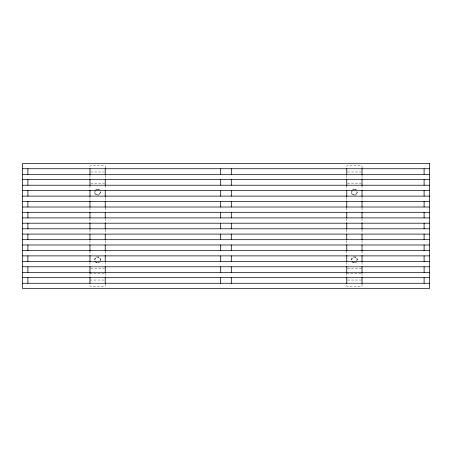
<?xml version="1.0" encoding="UTF-8"?>
<svg xmlns="http://www.w3.org/2000/svg" width="452" height="452" viewBox="0 0 452 452"><rect width="100%" height="100%" fill="white"/><g stroke="black" fill="none" stroke-linecap="round" stroke-linejoin="round"><path stroke-width="0.34" stroke-dasharray="2.26 1.69" d="M100.276 192.106L99.768 193.676L98.429 194.648L96.779 194.648L95.44 193.676L94.931 192.106L95.44 190.535L96.779 189.563L98.429 189.563L99.768 190.535L100.276 192.106L100.773 192.106L100.169 193.97L98.581 195.123L96.626 195.123L95.039 193.97L94.434 192.106L95.039 190.241M96.626 195.123L96.779 194.648M98.429 189.563L98.581 189.094L100.169 190.241M94.434 259.906L95.039 258.041L96.626 256.894L98.581 256.894L100.169 258.041L100.773 259.906L100.169 261.77L98.581 262.923L96.626 262.923L95.039 261.77L94.434 259.906L94.931 259.906L95.44 258.335L96.779 257.363L98.429 257.363L99.768 258.335L100.276 259.906L99.768 261.476M96.626 262.923L96.779 262.448L98.429 262.448L98.581 262.923M98.429 257.363L98.581 256.894M357.069 192.106L356.56 193.676L355.221 194.648L353.571 194.648L352.232 193.676L351.724 192.106L352.232 190.535L353.571 189.563L355.221 189.563L356.56 190.535L357.069 192.106L357.566 192.106L356.961 193.97L355.374 195.123L353.419 195.123L351.831 193.97L351.227 192.106L351.831 190.241M353.419 195.123L353.571 194.648M355.221 189.563L355.374 189.094L356.961 190.241M351.227 259.906L351.831 258.041L353.419 256.894L355.374 256.894L356.961 258.041L357.566 259.906L356.961 261.77L355.374 262.923L353.419 262.923L351.831 261.77L351.227 259.906L351.724 259.906L352.232 258.335L353.571 257.363L355.221 257.363L356.56 258.335L357.069 259.906L356.56 261.476M353.419 262.923L353.571 262.448L355.221 262.448L355.374 262.923M355.221 257.363L355.374 256.894M95.57 189.857L96.626 189.094L98.581 189.094M95.039 193.97L95.44 193.676M99.768 258.335L100.169 258.041M352.362 189.857L353.419 189.094L355.374 189.094M351.831 193.97L352.232 193.676M356.56 258.335L356.961 258.041M90.671 171.98L104.536 171.98M347.464 171.98L361.329 171.98M90.671 183.422L104.536 183.422M347.464 183.422L361.329 183.422M94.434 192.106L94.931 192.106M351.227 192.106L351.724 192.106M100.276 259.906L100.773 259.906M357.069 259.906L357.566 259.906M90.671 268.595L104.536 268.595M347.464 268.595L362.024 268.595M89.976 273.466L105.231 273.466M346.769 273.466L362.024 273.466M89.976 280.037L104.536 280.037M347.464 280.037L361.329 280.037M356.56 193.676L356.961 193.97M351.831 258.041L352.232 258.335M353.571 262.448L352.232 261.476L351.724 259.906M99.768 193.676L100.169 193.97M95.039 258.041L95.44 258.335M96.779 262.448L95.44 261.476L94.931 259.906M353.419 189.094L353.571 189.563M355.221 194.648L355.374 195.123M353.419 256.894L353.571 257.363M96.626 189.094L96.779 189.563M98.429 194.648L98.581 195.123M96.626 256.894L96.779 257.363M362.024 167.952L362.024 165.833L346.769 165.833L346.769 167.952M362.024 175.512L362.024 178.709M362.024 185.54L362.024 189.795M362.024 197.405L362.024 200.343M362.024 207.999L362.024 211.592M362.024 218.593L362.024 222.842M362.024 229.876L362.024 233.424M362.024 240.419L362.024 244.018M362.024 251.08L362.024 254.612M362.024 262.216L362.024 266.437M362.024 273.307L362.024 276.505M362.024 284.059L362.024 286.178L346.769 286.178L346.769 284.059M346.769 175.512L346.769 178.709M346.769 185.54L346.769 189.795M346.769 197.405L346.769 200.343M346.769 207.999L346.769 211.592M346.769 218.593L346.769 222.842M346.769 229.876L346.769 233.424M346.769 240.419L346.769 244.018M346.769 251.08L346.769 254.612M346.769 262.216L346.769 266.437M346.769 273.307L346.769 276.505M105.231 167.952L105.231 165.833L89.976 165.833L89.976 167.952M105.231 175.512L105.231 178.709M105.231 185.54L105.231 189.795M105.231 197.405L105.231 200.343M105.231 207.999L105.231 211.592M105.231 218.593L105.231 222.842M105.231 229.876L105.231 233.424M105.231 240.419L105.231 244.018M105.231 251.08L105.231 254.612M105.231 262.216L105.231 266.437M105.231 273.307L105.231 276.505M105.231 284.059L105.231 286.178L89.976 286.178L89.976 284.059M89.976 175.512L89.976 178.709M89.976 185.54L89.976 189.795M89.976 197.405L89.976 200.343M89.976 207.999L89.976 211.592M89.976 218.593L89.976 222.842M89.976 229.876L89.976 233.424M89.976 240.419L89.976 244.018M89.976 251.08L89.976 254.612M89.976 262.216L89.976 266.437M89.976 273.307L89.976 276.505"/><path stroke-width="0.68" d="M22.6 168.732L429.4 168.732M22.6 174.331L429.4 174.331M22.6 179.625L429.4 179.625M22.6 185.224L429.4 185.224M22.6 190.518L429.4 190.518M22.6 196.117L429.4 196.117M22.6 201.411L429.4 201.411M22.6 207.01L429.4 207.01M22.6 212.31L429.4 212.31M22.6 217.904L429.4 217.904M22.6 223.203L429.4 223.203M22.6 228.797L429.4 228.797M22.6 234.096L429.4 234.096M22.6 239.69L429.4 239.69M22.6 244.99L429.4 244.99M22.6 250.589L429.4 250.589M22.6 255.883L429.4 255.883M22.6 261.482L429.4 261.482M22.6 266.776L429.4 266.776M22.6 272.375L429.4 272.375M22.6 277.669L429.4 277.669M22.6 283.268L429.4 283.268M424.1 168.732L424.1 174.331M424.1 179.625L424.1 185.224M424.1 190.518L424.1 196.117M424.1 201.411L424.1 207.01M424.1 212.31L424.1 217.904M424.1 223.203L424.1 228.797M424.1 234.096L424.1 239.69M424.1 244.99L424.1 250.589M424.1 255.883L424.1 261.482M424.1 266.776L424.1 272.375M424.1 277.669L424.1 283.268M362.024 168.568L362.024 175.014M362.024 179.043L362.024 185.58M362.024 190.343L362.024 196.699M362.024 201.016L362.024 207.372M362.024 212.237L362.024 217.92M362.024 222.83L362.024 229.187M362.024 234.091L362.024 239.78M362.024 244.639L362.024 250.967M362.024 255.318L362.024 261.674M362.024 266.437L362.024 272.974M362.024 276.997L362.024 283.449M346.769 168.568L346.769 175.014M346.769 179.043L346.769 185.58M346.769 190.343L346.769 196.699M346.769 201.016L346.769 207.372M346.769 212.237L346.769 217.92M346.769 222.83L346.769 229.187M346.769 234.091L346.769 239.78M346.769 244.639L346.769 250.967M346.769 255.318L346.769 261.674M346.769 266.437L346.769 272.974M346.769 276.997L346.769 283.449M231.3 168.732L231.3 174.331M231.3 179.625L231.3 185.224M231.3 190.518L231.3 196.117M231.3 201.411L231.3 207.01M231.3 212.31L231.3 217.904M231.3 223.203L231.3 228.797M231.3 234.096L231.3 239.69M231.3 244.99L231.3 250.589M231.3 255.883L231.3 261.482M231.3 266.776L231.3 272.375M231.3 277.669L231.3 283.268M220.7 168.732L220.7 174.331M220.7 179.625L220.7 185.224M220.7 190.518L220.7 196.117M220.7 201.411L220.7 207.01M220.7 212.31L220.7 217.904M220.7 223.203L220.7 228.797M220.7 234.096L220.7 239.69M220.7 244.99L220.7 250.589M220.7 255.883L220.7 261.482M220.7 266.776L220.7 272.375M220.7 277.669L220.7 283.268M105.231 168.568L105.231 175.014M105.231 179.043L105.231 185.58M105.231 190.343L105.231 196.699M105.231 201.016L105.231 207.372M105.231 212.237L105.231 217.92M105.231 222.83L105.231 229.187M105.231 234.091L105.231 239.78M105.231 244.639L105.231 250.967M105.231 255.318L105.231 261.674M105.231 266.437L105.231 272.974M105.231 276.997L105.231 283.449M89.976 168.568L89.976 175.014M89.976 179.043L89.976 185.58M89.976 190.343L89.976 196.699M89.976 201.016L89.976 207.372M89.976 212.237L89.976 217.92M89.976 222.83L89.976 229.187M89.976 234.091L89.976 239.78M89.976 244.639L89.976 250.967M89.976 255.318L89.976 261.674M89.976 266.437L89.976 272.974M89.976 276.997L89.976 283.449M27.9 168.732L27.9 174.331M27.9 179.625L27.9 185.224M27.9 190.518L27.9 196.117M27.9 201.411L27.9 207.01M27.9 212.31L27.9 217.904M27.9 223.203L27.9 228.797M27.9 234.096L27.9 239.69M27.9 244.99L27.9 250.589M27.9 255.883L27.9 261.482M27.9 266.776L27.9 272.375M27.9 277.669L27.9 283.268M429.4 163.432L22.6 163.432L22.6 288.568L429.4 288.568L429.4 163.432"/></g></svg>
